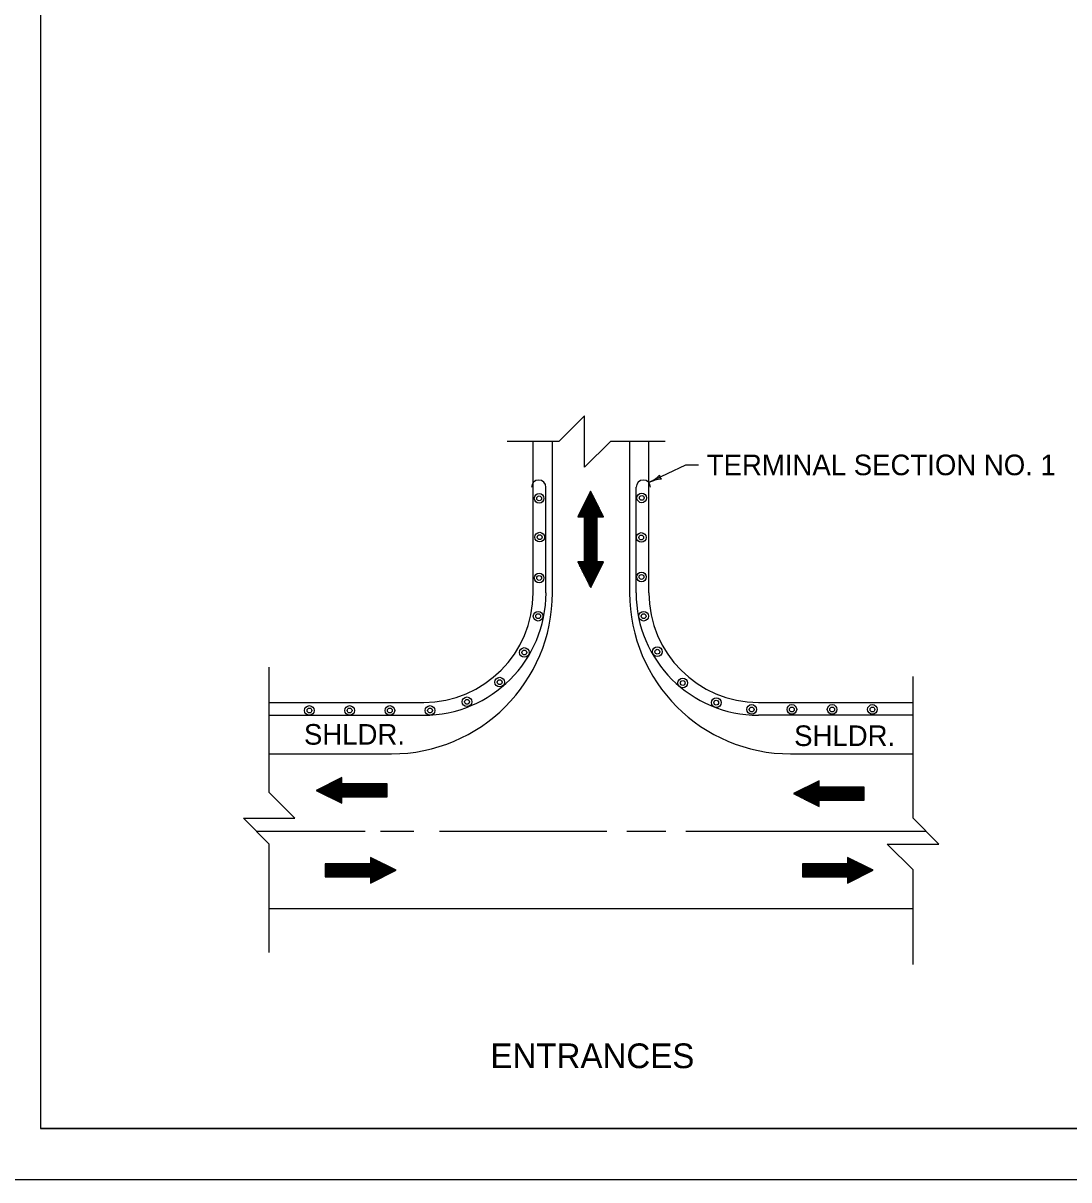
# Model space of a CAD drawing. Extents: x 1000 to 1036.3, y 1000 to 1022.
# Drawn here: x 1006.83 to 1016.98, y 1000 to 1011.23 of the extents above; entities that cross this region are included whole.
import ezdxf

# ---------------------------------------------------------------- set-up
doc = ezdxf.new("R2010")
doc.units = 0
for name, color, linetype in [('Level 1', 7, 'Continuous'), ('Level 10', 7, 'Continuous'), ('Level 11', 7, 'Continuous')]:
    doc.layers.add(name, color=color, linetype=linetype)

msp = doc.modelspace()

# ---------------------------------------------------------------- linework, layer by layer
at = {"layer": 'Level 1'}
for p, q in [((1011.78, 1005.697), (1011.78, 1007.165)), ((1011.968, 1005.697), (1011.968, 1007.165)), ((1012.718, 1005.697), (1012.718, 1007.165)), ((1012.905, 1005.697), (1012.905, 1007.165)), ((1013.26, 1006.935), (1012.904, 1006.766)), ((1013.385, 1006.935), (1013.26, 1006.935)), ((1011.905, 1006.628), (1011.905, 1006.721)), ((1012.78, 1006.628), (1012.78, 1006.721)), ((1011.905, 1006.628), (1011.905, 1006.628)), ((1011.905, 1005.697), (1011.905, 1006.628)), ((1012.78, 1006.628), (1012.78, 1006.628)), ((1012.78, 1005.697), (1012.78, 1006.628)), ((1011.905, 1006.238), (1011.905, 1006.238)), ((1012.78, 1006.238), (1012.78, 1006.238)), ((1011.905, 1005.847), (1011.905, 1005.847)), ((1012.78, 1005.847), (1012.78, 1005.847)), ((1011.881, 1005.458), (1011.881, 1005.458)), ((1012.805, 1005.458), (1012.805, 1005.458)), ((1011.742, 1005.095), (1011.742, 1005.095)), ((1012.944, 1005.095), (1012.944, 1005.095)), ((1011.492, 1004.797), (1011.492, 1004.797)), ((1013.194, 1004.797), (1013.194, 1004.797)), ((1009.218, 1004.634), (1010.718, 1004.634)), ((1011.16, 1004.595), (1011.16, 1004.595)), ((1013.526, 1004.595), (1013.526, 1004.595)), ((1013.968, 1004.634), (1015.468, 1004.634)), ((1009.218, 1004.509), (1010.718, 1004.509)), ((1015.468, 1004.509), (1013.968, 1004.509)), ((1009.218, 1004.134), (1010.405, 1004.134)), ((1014.28, 1004.134), (1015.468, 1004.134)), ((1009.093, 1003.384), (1010.149, 1003.384)), ((1010.3, 1003.384), (1010.623, 1003.384)), ((1010.871, 1003.384), (1012.497, 1003.384)), ((1012.691, 1003.384), (1013.068, 1003.384)), ((1013.262, 1003.384), (1015.593, 1003.384)), ((1009.218, 1002.634), (1015.468, 1002.634))]:
    msp.add_line(p, q, dxfattribs=at)
for points in [[(1013.061, 1007.165), (1012.53, 1007.165), (1012.28, 1006.915), (1012.28, 1007.415), (1012.03, 1007.165), (1011.527, 1007.165)], [(1012.338, 1006.684), (1012.214, 1006.434), (1012.276, 1006.434)], [(1012.329, 1006.667), (1012.329, 1006.434)], [(1012.329, 1006.667), (1012.329, 1006.434)], [(1012.336, 1006.679), (1012.336, 1006.434)], [(1012.401, 1006.434), (1012.464, 1006.434), (1012.338, 1006.684)], [(1012.342, 1006.677), (1012.342, 1006.434)], [(1012.276, 1006.56), (1012.276, 1006.434)], [(1012.279, 1006.566), (1012.279, 1006.434)], [(1012.286, 1006.579), (1012.286, 1006.434)], [(1012.292, 1006.591), (1012.292, 1006.434)], [(1012.298, 1006.604), (1012.298, 1006.434)], [(1012.304, 1006.616), (1012.304, 1006.434)], [(1012.311, 1006.629), (1012.311, 1006.434)], [(1012.317, 1006.641), (1012.317, 1006.434)], [(1012.323, 1006.654), (1012.323, 1006.434)], [(1012.348, 1006.665), (1012.348, 1006.434)], [(1012.354, 1006.652), (1012.354, 1006.434)], [(1012.361, 1006.64), (1012.361, 1006.434)], [(1012.367, 1006.627), (1012.367, 1006.434)], [(1012.373, 1006.615), (1012.373, 1006.434)], [(1012.379, 1006.602), (1012.379, 1006.434)], [(1012.386, 1006.59), (1012.386, 1006.434)], [(1012.392, 1006.577), (1012.392, 1006.434)], [(1012.398, 1006.565), (1012.398, 1006.434)], [(1012.22, 1006.447), (1012.22, 1006.434)], [(1012.226, 1006.46), (1012.226, 1006.434)], [(1012.232, 1006.472), (1012.232, 1006.434)], [(1012.239, 1006.485), (1012.239, 1006.434)], [(1012.245, 1006.497), (1012.245, 1006.434)], [(1012.251, 1006.51), (1012.251, 1006.434)], [(1012.257, 1006.522), (1012.257, 1006.434)], [(1012.264, 1006.535), (1012.264, 1006.434)], [(1012.27, 1006.547), (1012.27, 1006.434)], [(1012.404, 1006.552), (1012.404, 1006.434)], [(1012.411, 1006.54), (1012.411, 1006.434)], [(1012.411, 1006.54), (1012.411, 1006.434)], [(1012.417, 1006.528), (1012.417, 1006.434)], [(1012.423, 1006.515), (1012.423, 1006.434)], [(1012.429, 1006.503), (1012.429, 1006.434)], [(1012.436, 1006.49), (1012.436, 1006.434)], [(1012.442, 1006.478), (1012.442, 1006.434)], [(1012.448, 1006.465), (1012.448, 1006.434)], [(1012.454, 1006.453), (1012.454, 1006.434)], [(1012.214, 1006.434), (1012.214, 1006.434)], [(1012.276, 1006.434), (1012.276, 1005.997), (1012.214, 1005.997), (1012.339, 1005.747)], [(1012.279, 1005.866), (1012.279, 1006.434)], [(1012.285, 1005.854), (1012.285, 1006.434)], [(1012.292, 1005.841), (1012.292, 1006.434)], [(1012.298, 1005.829), (1012.298, 1006.434)], [(1012.304, 1005.816), (1012.304, 1006.434)], [(1012.31, 1005.804), (1012.31, 1006.434)], [(1012.317, 1005.791), (1012.317, 1006.434)], [(1012.323, 1005.779), (1012.323, 1006.434)], [(1012.329, 1005.767), (1012.329, 1006.434)], [(1012.335, 1005.754), (1012.335, 1006.434)], [(1012.339, 1005.747), (1012.464, 1005.997), (1012.401, 1005.997), (1012.401, 1006.434)], [(1012.342, 1005.752), (1012.342, 1006.434)], [(1012.348, 1005.765), (1012.348, 1006.434)], [(1012.348, 1005.765), (1012.348, 1006.434)], [(1012.354, 1005.777), (1012.354, 1006.434)], [(1012.36, 1005.79), (1012.36, 1006.434)], [(1012.367, 1005.802), (1012.367, 1006.434)], [(1012.373, 1005.815), (1012.373, 1006.434)], [(1012.379, 1005.827), (1012.379, 1006.434)], [(1012.385, 1005.84), (1012.385, 1006.434)], [(1012.392, 1005.852), (1012.392, 1006.434)], [(1012.398, 1005.865), (1012.398, 1006.434)], [(1012.401, 1005.871), (1012.401, 1006.399)], [(1012.461, 1006.44), (1012.461, 1006.434)], [(1012.217, 1005.991), (1012.217, 1005.997)], [(1012.223, 1005.978), (1012.223, 1005.997)], [(1012.229, 1005.966), (1012.229, 1005.997)], [(1012.235, 1005.953), (1012.235, 1005.997)], [(1012.242, 1005.941), (1012.242, 1005.997)], [(1012.248, 1005.928), (1012.248, 1005.997)], [(1012.254, 1005.916), (1012.254, 1005.997)], [(1012.26, 1005.904), (1012.26, 1005.997)], [(1012.267, 1005.891), (1012.267, 1005.997)], [(1012.267, 1005.891), (1012.267, 1005.997)], [(1012.273, 1005.879), (1012.273, 1005.997)], [(1012.407, 1005.884), (1012.407, 1005.997)], [(1012.414, 1005.896), (1012.414, 1005.997)], [(1012.42, 1005.909), (1012.42, 1005.997)], [(1012.426, 1005.921), (1012.426, 1005.997)], [(1012.432, 1005.934), (1012.432, 1005.997)], [(1012.439, 1005.946), (1012.439, 1005.997)], [(1012.445, 1005.959), (1012.445, 1005.997)], [(1012.451, 1005.972), (1012.451, 1005.997)], [(1012.457, 1005.984), (1012.457, 1005.997)], [(1012.464, 1005.997), (1012.464, 1005.997)], [(1009.218, 1002.207), (1009.218, 1003.259), (1008.968, 1003.509), (1009.468, 1003.509), (1009.218, 1003.759), (1009.218, 1004.976)], [(1015.468, 1002.089), (1015.468, 1003.009), (1015.218, 1003.259), (1015.718, 1003.259), (1015.468, 1003.509), (1015.468, 1004.459), (1015.468, 1004.884)], [(1009.844, 1003.865), (1009.925, 1003.865)], [(1009.857, 1003.871), (1009.925, 1003.871)], [(1009.869, 1003.878), (1009.925, 1003.878)], [(1009.882, 1003.884), (1009.925, 1003.884)], [(1009.894, 1003.89), (1009.925, 1003.89)], [(1009.907, 1003.896), (1009.925, 1003.896)], [(1009.919, 1003.903), (1009.925, 1003.903)], [(1014.538, 1003.864), (1014.557, 1003.864)], [(1014.551, 1003.87), (1014.557, 1003.87)], [(1009.68, 1003.778), (1010.363, 1003.778)], [(1009.682, 1003.784), (1010.363, 1003.784)], [(1009.693, 1003.771), (1010.363, 1003.771)], [(1009.693, 1003.771), (1010.363, 1003.771)], [(1009.695, 1003.79), (1010.363, 1003.79)], [(1009.705, 1003.765), (1010.363, 1003.765)], [(1009.707, 1003.796), (1010.363, 1003.796)], [(1009.718, 1003.759), (1010.363, 1003.759)], [(1009.72, 1003.803), (1010.363, 1003.803)], [(1009.73, 1003.753), (1010.363, 1003.753)], [(1009.732, 1003.809), (1010.363, 1003.809)], [(1009.745, 1003.815), (1010.363, 1003.815)], [(1009.757, 1003.821), (1010.363, 1003.821)], [(1009.77, 1003.828), (1010.363, 1003.828)], [(1009.782, 1003.834), (1010.363, 1003.834)], [(1009.794, 1003.84), (1010.363, 1003.84)], [(1009.807, 1003.846), (1009.925, 1003.846)], [(1009.819, 1003.853), (1009.925, 1003.853)], [(1009.819, 1003.853), (1009.925, 1003.853)], [(1009.832, 1003.859), (1009.925, 1003.859)], [(1014.314, 1003.751), (1014.994, 1003.751)], [(1014.327, 1003.758), (1014.994, 1003.758)], [(1014.339, 1003.764), (1014.994, 1003.764)], [(1014.351, 1003.77), (1014.994, 1003.77)], [(1014.364, 1003.776), (1014.994, 1003.776)], [(1014.376, 1003.783), (1014.994, 1003.783)], [(1014.389, 1003.789), (1014.994, 1003.789)], [(1014.401, 1003.795), (1014.994, 1003.795)], [(1014.414, 1003.801), (1014.994, 1003.801)], [(1014.426, 1003.808), (1014.994, 1003.808)], [(1014.439, 1003.814), (1014.557, 1003.814)], [(1014.451, 1003.82), (1014.557, 1003.82)], [(1014.451, 1003.82), (1014.557, 1003.82)], [(1014.464, 1003.826), (1014.557, 1003.826)], [(1014.476, 1003.833), (1014.557, 1003.833)], [(1014.488, 1003.839), (1014.557, 1003.839)], [(1014.501, 1003.845), (1014.557, 1003.845)], [(1014.513, 1003.851), (1014.557, 1003.851)], [(1014.526, 1003.858), (1014.557, 1003.858)], [(1009.743, 1003.746), (1010.363, 1003.746)], [(1009.755, 1003.74), (1010.363, 1003.74)], [(1009.768, 1003.734), (1010.363, 1003.734)], [(1009.781, 1003.728), (1010.363, 1003.728)], [(1009.793, 1003.721), (1010.363, 1003.721)], [(1009.799, 1003.718), (1010.363, 1003.718)], [(1009.812, 1003.712), (1009.925, 1003.712)], [(1009.825, 1003.706), (1009.925, 1003.706)], [(1009.837, 1003.699), (1009.925, 1003.699)], [(1009.85, 1003.693), (1009.925, 1003.693)], [(1009.862, 1003.687), (1009.925, 1003.687)], [(1009.875, 1003.681), (1009.925, 1003.681)], [(1009.887, 1003.674), (1009.925, 1003.674)], [(1009.9, 1003.668), (1009.925, 1003.668)], [(1009.912, 1003.662), (1009.925, 1003.662)], [(1009.925, 1003.656), (1009.925, 1003.656)], [(1014.312, 1003.745), (1014.994, 1003.745)], [(1014.325, 1003.739), (1014.994, 1003.739)], [(1014.325, 1003.739), (1014.994, 1003.739)], [(1014.337, 1003.733), (1014.994, 1003.733)], [(1014.35, 1003.726), (1014.994, 1003.726)], [(1014.362, 1003.72), (1014.994, 1003.72)], [(1014.375, 1003.714), (1014.994, 1003.714)], [(1014.387, 1003.708), (1014.994, 1003.708)], [(1014.4, 1003.701), (1014.994, 1003.701)], [(1014.412, 1003.695), (1014.994, 1003.695)], [(1014.425, 1003.689), (1014.994, 1003.689)], [(1014.431, 1003.686), (1014.994, 1003.686)], [(1014.444, 1003.68), (1014.557, 1003.68)], [(1014.456, 1003.673), (1014.557, 1003.673)], [(1014.469, 1003.667), (1014.557, 1003.667)], [(1014.481, 1003.661), (1014.557, 1003.661)], [(1014.494, 1003.655), (1014.557, 1003.655)], [(1014.506, 1003.648), (1014.557, 1003.648)], [(1014.519, 1003.642), (1014.557, 1003.642)], [(1014.532, 1003.636), (1014.557, 1003.636)], [(1014.544, 1003.63), (1014.557, 1003.63)], [(1014.557, 1003.623), (1014.557, 1003.623)], [(1010.201, 1003.129), (1010.201, 1003.129)], [(1010.213, 1003.123), (1010.201, 1003.123)], [(1010.226, 1003.116), (1010.201, 1003.116)], [(1010.238, 1003.11), (1010.201, 1003.11)], [(1010.251, 1003.104), (1010.201, 1003.104)], [(1010.263, 1003.098), (1010.201, 1003.098)], [(1010.276, 1003.091), (1010.201, 1003.091)], [(1010.289, 1003.085), (1010.201, 1003.085)], [(1010.301, 1003.079), (1010.201, 1003.079)], [(1014.832, 1003.129), (1014.832, 1003.129)], [(1014.845, 1003.123), (1014.832, 1003.123)], [(1014.857, 1003.116), (1014.832, 1003.116)], [(1014.87, 1003.11), (1014.832, 1003.11)], [(1014.883, 1003.104), (1014.832, 1003.104)], [(1014.895, 1003.098), (1014.832, 1003.098)], [(1014.908, 1003.091), (1014.832, 1003.091)], [(1014.92, 1003.085), (1014.832, 1003.085)], [(1014.933, 1003.079), (1014.832, 1003.079)], [(1010.326, 1003.066), (1009.763, 1003.066)], [(1010.332, 1003.063), (1009.763, 1003.063)], [(1010.345, 1003.057), (1009.763, 1003.057)], [(1010.358, 1003.051), (1009.763, 1003.051)], [(1010.37, 1003.045), (1009.763, 1003.045)], [(1010.383, 1003.038), (1009.763, 1003.038)], [(1010.395, 1003.032), (1009.763, 1003.032)], [(1010.408, 1003.026), (1009.763, 1003.026)], [(1010.42, 1003.02), (1009.763, 1003.02)], [(1010.433, 1003.013), (1009.763, 1003.013)], [(1010.433, 1003.013), (1009.763, 1003.013)], [(1010.445, 1003.007), (1009.763, 1003.007)], [(1010.443, 1003.001), (1009.763, 1003.001)], [(1010.431, 1002.995), (1009.763, 1002.995)], [(1010.418, 1002.988), (1009.763, 1002.988)], [(1010.406, 1002.982), (1009.763, 1002.982)], [(1010.393, 1002.976), (1009.763, 1002.976)], [(1010.381, 1002.97), (1009.763, 1002.97)], [(1010.368, 1002.963), (1009.763, 1002.963)], [(1010.314, 1003.073), (1010.201, 1003.073)], [(1014.958, 1003.066), (1014.395, 1003.066)], [(1014.964, 1003.063), (1014.395, 1003.063)], [(1014.977, 1003.057), (1014.395, 1003.057)], [(1014.989, 1003.051), (1014.395, 1003.051)], [(1015.002, 1003.045), (1014.395, 1003.045)], [(1015.014, 1003.038), (1014.395, 1003.038)], [(1015.027, 1003.032), (1014.395, 1003.032)], [(1015.039, 1003.026), (1014.395, 1003.026)], [(1015.052, 1003.02), (1014.395, 1003.02)], [(1015.064, 1003.013), (1014.395, 1003.013)], [(1015.064, 1003.013), (1014.395, 1003.013)], [(1015.077, 1003.007), (1014.395, 1003.007)], [(1015.075, 1003.001), (1014.395, 1003.001)], [(1015.062, 1002.995), (1014.395, 1002.995)], [(1015.05, 1002.988), (1014.395, 1002.988)], [(1015.038, 1002.982), (1014.395, 1002.982)], [(1015.025, 1002.976), (1014.395, 1002.976)], [(1015.013, 1002.97), (1014.395, 1002.97)], [(1015, 1002.963), (1014.395, 1002.963)], [(1014.945, 1003.073), (1014.832, 1003.073)], [(1010.356, 1002.957), (1009.763, 1002.957)], [(1010.344, 1002.951), (1009.763, 1002.951)], [(1010.331, 1002.945), (1009.763, 1002.945)], [(1010.319, 1002.938), (1010.201, 1002.938)], [(1010.306, 1002.932), (1010.201, 1002.932)], [(1010.306, 1002.932), (1010.201, 1002.932)], [(1010.294, 1002.926), (1010.201, 1002.926)], [(1010.281, 1002.92), (1010.201, 1002.92)], [(1010.269, 1002.913), (1010.201, 1002.913)], [(1010.256, 1002.907), (1010.201, 1002.907)], [(1010.244, 1002.901), (1010.201, 1002.901)], [(1010.232, 1002.895), (1010.201, 1002.895)], [(1010.219, 1002.888), (1010.201, 1002.888)], [(1010.207, 1002.882), (1010.201, 1002.882)], [(1014.988, 1002.957), (1014.395, 1002.957)], [(1014.975, 1002.951), (1014.395, 1002.951)], [(1014.963, 1002.945), (1014.395, 1002.945)], [(1014.95, 1002.938), (1014.832, 1002.938)], [(1014.938, 1002.932), (1014.832, 1002.932)], [(1014.938, 1002.932), (1014.832, 1002.932)], [(1014.925, 1002.926), (1014.832, 1002.926)], [(1014.913, 1002.92), (1014.832, 1002.92)], [(1014.901, 1002.913), (1014.832, 1002.913)], [(1014.888, 1002.907), (1014.832, 1002.907)], [(1014.876, 1002.901), (1014.832, 1002.901)], [(1014.863, 1002.895), (1014.832, 1002.895)], [(1014.851, 1002.888), (1014.832, 1002.888)], [(1014.838, 1002.882), (1014.832, 1002.882)]]:
    msp.add_lwpolyline(points, dxfattribs=at)
for points in [[(1009.675, 1003.78), (1009.925, 1003.656), (1009.925, 1003.718), (1010.363, 1003.718), (1010.363, 1003.843), (1009.925, 1003.843), (1009.925, 1003.906)], [(1014.307, 1003.748), (1014.557, 1003.623), (1014.557, 1003.686), (1014.994, 1003.686), (1014.994, 1003.811), (1014.557, 1003.811), (1014.557, 1003.873)], [(1010.451, 1003.005), (1010.201, 1003.129), (1010.201, 1003.067), (1009.763, 1003.067), (1009.763, 1002.942), (1010.201, 1002.942), (1010.201, 1002.879)], [(1015.082, 1003.005), (1014.832, 1003.129), (1014.832, 1003.067), (1014.395, 1003.067), (1014.395, 1002.942), (1014.832, 1002.942), (1014.832, 1002.879)]]:
    msp.add_lwpolyline(points, close=True, dxfattribs=at)
for centre, radius in [((1011.839, 1006.613), 0.0469), ((1011.839, 1006.613), 0.0234), ((1012.835, 1006.618), 0.0469), ((1012.835, 1006.618), 0.0234), ((1011.844, 1006.237), 0.0469), ((1011.844, 1006.237), 0.0234), ((1012.83, 1006.234), 0.0469), ((1012.83, 1006.234), 0.0234), ((1011.839, 1005.841), 0.0469), ((1012.832, 1005.851), 0.0469), ((1011.839, 1005.841), 0.0234), ((1012.832, 1005.851), 0.0234), ((1011.829, 1005.47), 0.0469), ((1011.829, 1005.47), 0.0234), ((1012.853, 1005.47), 0.0469), ((1012.853, 1005.47), 0.0234), ((1011.695, 1005.118), 0.0469), ((1011.695, 1005.118), 0.0234), ((1012.986, 1005.125), 0.0469), ((1012.986, 1005.125), 0.0234), ((1011.456, 1004.83), 0.0469), ((1011.456, 1004.83), 0.0234), ((1013.233, 1004.822), 0.0469), ((1013.233, 1004.822), 0.0234), ((1011.139, 1004.639), 0.0469), ((1011.139, 1004.639), 0.0234), ((1013.558, 1004.631), 0.0469), ((1013.558, 1004.631), 0.0234), ((1009.609, 1004.555), 0.0469), ((1009.609, 1004.555), 0.0234), ((1009.999, 1004.555), 0.0469), ((1009.999, 1004.555), 0.0234), ((1010.39, 1004.555), 0.0469), ((1010.39, 1004.555), 0.0234), ((1010.78, 1004.555), 0.0469), ((1010.78, 1004.555), 0.0234), ((1013.902, 1004.565), 0.0469), ((1013.902, 1004.565), 0.0234), ((1014.292, 1004.565), 0.0469), ((1014.292, 1004.565), 0.0234), ((1014.683, 1004.565), 0.0469), ((1014.683, 1004.565), 0.0234), ((1015.074, 1004.565), 0.0469), ((1015.074, 1004.565), 0.0234)]:
    msp.add_circle(centre, radius, dxfattribs=at)
for centre, radius, start, end in [((1011.835, 1006.721), 0.07, 0, 180), ((1012.85, 1006.721), 0.07, 0, 180), ((1012.736, 1007.119), 0.391, 295.4061, 314.0749), ((1013.071, 1006.413), 0.391, 96.7532, 115.4), ((1013.038, 1006.83), 0.0313, 164.1807, 246.2974), ((1012.736, 1007.119), 0.391, 295.3939, 295.4061), ((1010.405, 1005.697), 1.563, 270, 360), ((1010.718, 1005.697), 1.063, 270, 360), ((1010.718, 1005.697), 1.188, 270, 360), ((1014.28, 1005.697), 1.563, 180, 270), ((1013.968, 1005.697), 1.188, 180, 270), ((1013.968, 1005.697), 1.063, 180, 270)]:
    msp.add_arc(centre, radius, start, end, dxfattribs=at)
at = {"layer": 'Level 10'}
for p, q in [((1007, 1021.5), (1007, 1000.5)), ((1035.5, 1000.5), (1007, 1000.5)), ((1036, 1000), (1000, 1000))]:
    msp.add_line(p, q, dxfattribs=at)
at = {"layer": 'Level 11'}
msp.add_lwpolyline([(1007, 1000.5), (1035.5, 1000.5), (1035.5, 1021.5), (1007, 1021.5)], close=True, dxfattribs=at)

# ---------------------------------------------------------------- texts
at = {"layer": 'Level 1'}
for s, height, p in [('TERMINAL SECTION NO. 1', 0.2, (1013.466, 1006.838)), ('SHLDR.', 0.2, (1009.556, 1004.223)), ('SHLDR.', 0.2, (1014.314, 1004.21)), ('ENTRANCES', 0.24, (1011.366, 1001.084))]:
    msp.add_text(s, height=height, dxfattribs=at).set_placement(p)

doc.saveas('drawing.dxf')
